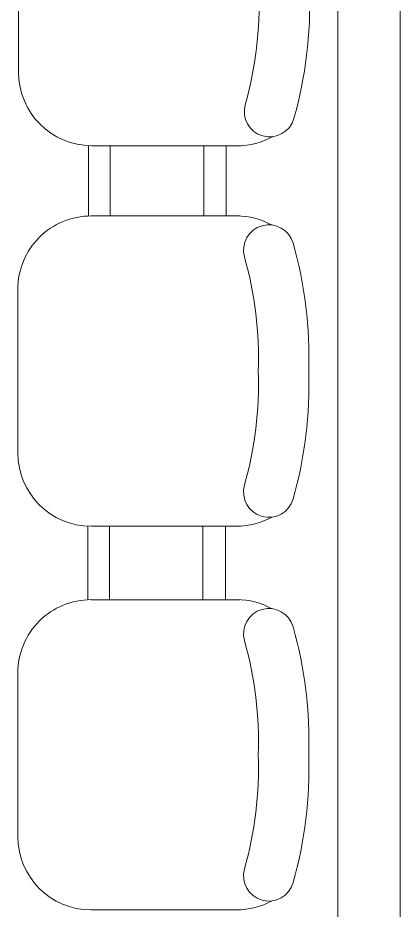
# Model space of a CAD drawing. Header units: millimetres. Extents: x -160614 to 59925, y -157025 to 0.
# Drawn here: x -105973 to -105360, y -115317 to -113888 of the extents above; entities that cross this region are included whole.
import ezdxf
from ezdxf.enums import TextEntityAlignment as Align

# ---------------------------------------------------------------- set-up
doc = ezdxf.new("R2010")
doc.units = ezdxf.units.MM
doc.header["$LTSCALE"] = 8
for name, color, linetype, lineweight in [('72_EGR_EQP_TAG', 9, 'Continuous', 5), ('LOADING', 9, 'Continuous', 5), ('Walls', 9, 'Continuous', 5)]:
    doc.layers.add(name, color=color, linetype=linetype, lineweight=lineweight)
doc.styles.get("Standard").update_dxf_attribs({"font": 'ARIALUNI.TTF'})

# ---------------------------------------------------------------- blocks, each defined once
blk = doc.blocks.new('3 seats beam chair')
at = {"layer": 'LOADING', "ltscale": 20}
for p, q in [((-740534, -1008988.2), (-740317.9, -1008988.2)), ((-740534, -1008988.2), (-740295.5, -1008988.2)), ((-740178.3, -1009367.9), (-740178.3, -1009105.4)), ((-740534, -1009485), (-740295.5, -1009485)), ((-740511, -1009485), (-740511, -1009602.9)), ((-740474.9, -1009485), (-740474.9, -1009602.9)), ((-740325, -1009485), (-740325, -1009602.9)), ((-740290.3, -1009484.9), (-740290.3, -1009602.9)), ((-740534, -1009602.8), (-740295.5, -1009602.8)), ((-740178.3, -1009720), (-740178.3, -1009982.5)), ((-740534, -1010099.7), (-740295.5, -1010099.7)), ((-740534, -1010099.7), (-740317.9, -1010099.7)), ((-740512.3, -1010099.6), (-740512.3, -1010212.3)), ((-740476.2, -1010099.6), (-740476.2, -1010212.3)), ((-740326.3, -1010099.6), (-740326.3, -1010212.3)), ((-740291.5, -1010099.6), (-740291.5, -1010212.4)), ((-740535.3, -1010212.3), (-740319.1, -1010212.3)), ((-740535.3, -1010212.3), (-740296.7, -1010212.3)), ((-740179.5, -1010592), (-740179.5, -1010329.5))]:
    blk.add_line(p, q, dxfattribs=at)
for centre, radius, start, end in [((-740528.8, -1009105.4), 117.2, 90, 118.9699), ((-740295.5, -1009105.4), 117.2, 0, 90), ((-740580.4, -1009042.7), 40.5, 344.361, 164.361), ((-739957.4, -1009217.1), 687.4, 164.361, 181.6247), ((-739957.4, -1009217.1), 606.4, 164.361, 181.8419), ((-739957.4, -1009256.1), 687.4, 178.3753, 195.639), ((-739957.4, -1009256.1), 606.4, 178.1581, 195.639), ((-740295.5, -1009367.9), 117.2, 270, 0), ((-740580.4, -1009430.5), 40.5, 195.639, 15.639), ((-740528.8, -1009367.9), 117.2, 241.0301, 270), ((-740528.8, -1009720), 117.2, 90, 118.9699), ((-740295.5, -1009720), 117.2, 0, 90), ((-740580.4, -1009657.4), 40.5, 344.361, 164.361), ((-739957.4, -1009831.8), 687.4, 164.361, 181.6247), ((-739957.4, -1009831.8), 606.4, 164.361, 181.8419), ((-739957.4, -1009870.8), 687.4, 178.3753, 195.639), ((-739957.4, -1009870.8), 606.4, 178.1581, 195.639), ((-740295.5, -1009982.5), 117.2, 270, 0), ((-740580.4, -1010045.1), 40.5, 195.639, 15.639), ((-740528.8, -1009982.5), 117.2, 241.0301, 270), ((-740530.1, -1010329.5), 117.2, 90, 118.9699), ((-740296.7, -1010329.5), 117.2, 0, 90), ((-740581.6, -1010266.9), 40.5, 344.361, 164.361), ((-739958.7, -1010441.3), 687.4, 164.361, 181.6247), ((-739958.7, -1010441.3), 606.4, 164.361, 181.8419)]:
    blk.add_arc(centre, radius, start, end, dxfattribs=at)
at = {"layer": 'LOADING', "ltscale": 10}
blk.add_attdef('NMF0003', text='', height=50, dxfattribs=at).set_placement((-740377, -1009031.1), align=Align.TOP_CENTER)
blk = doc.blocks.new('GF1')
at = {"layer": 'Walls', "color": 9}
for p, q in [((-105460.2, -111742.6, 0), (-105460.2, -115862.6, 0)), ((-105360.2, -111842.6, 0), (-105360.2, -115862.6, 0))]:
    blk.add_line(p, q, dxfattribs=at)
at = {"layer": 'LOADING', "color": 9, "rotation": 180}
blk.add_blockref('3 seats beam chair', (-846151, -1124304.9, 0), dxfattribs=at)

msp = doc.modelspace()

# ---------------------------------------------------------------- block references
at = {"layer": '72_EGR_EQP_TAG'}
msp.add_blockref('GF1', (0, 0), dxfattribs=at)

doc.saveas('drawing.dxf')
